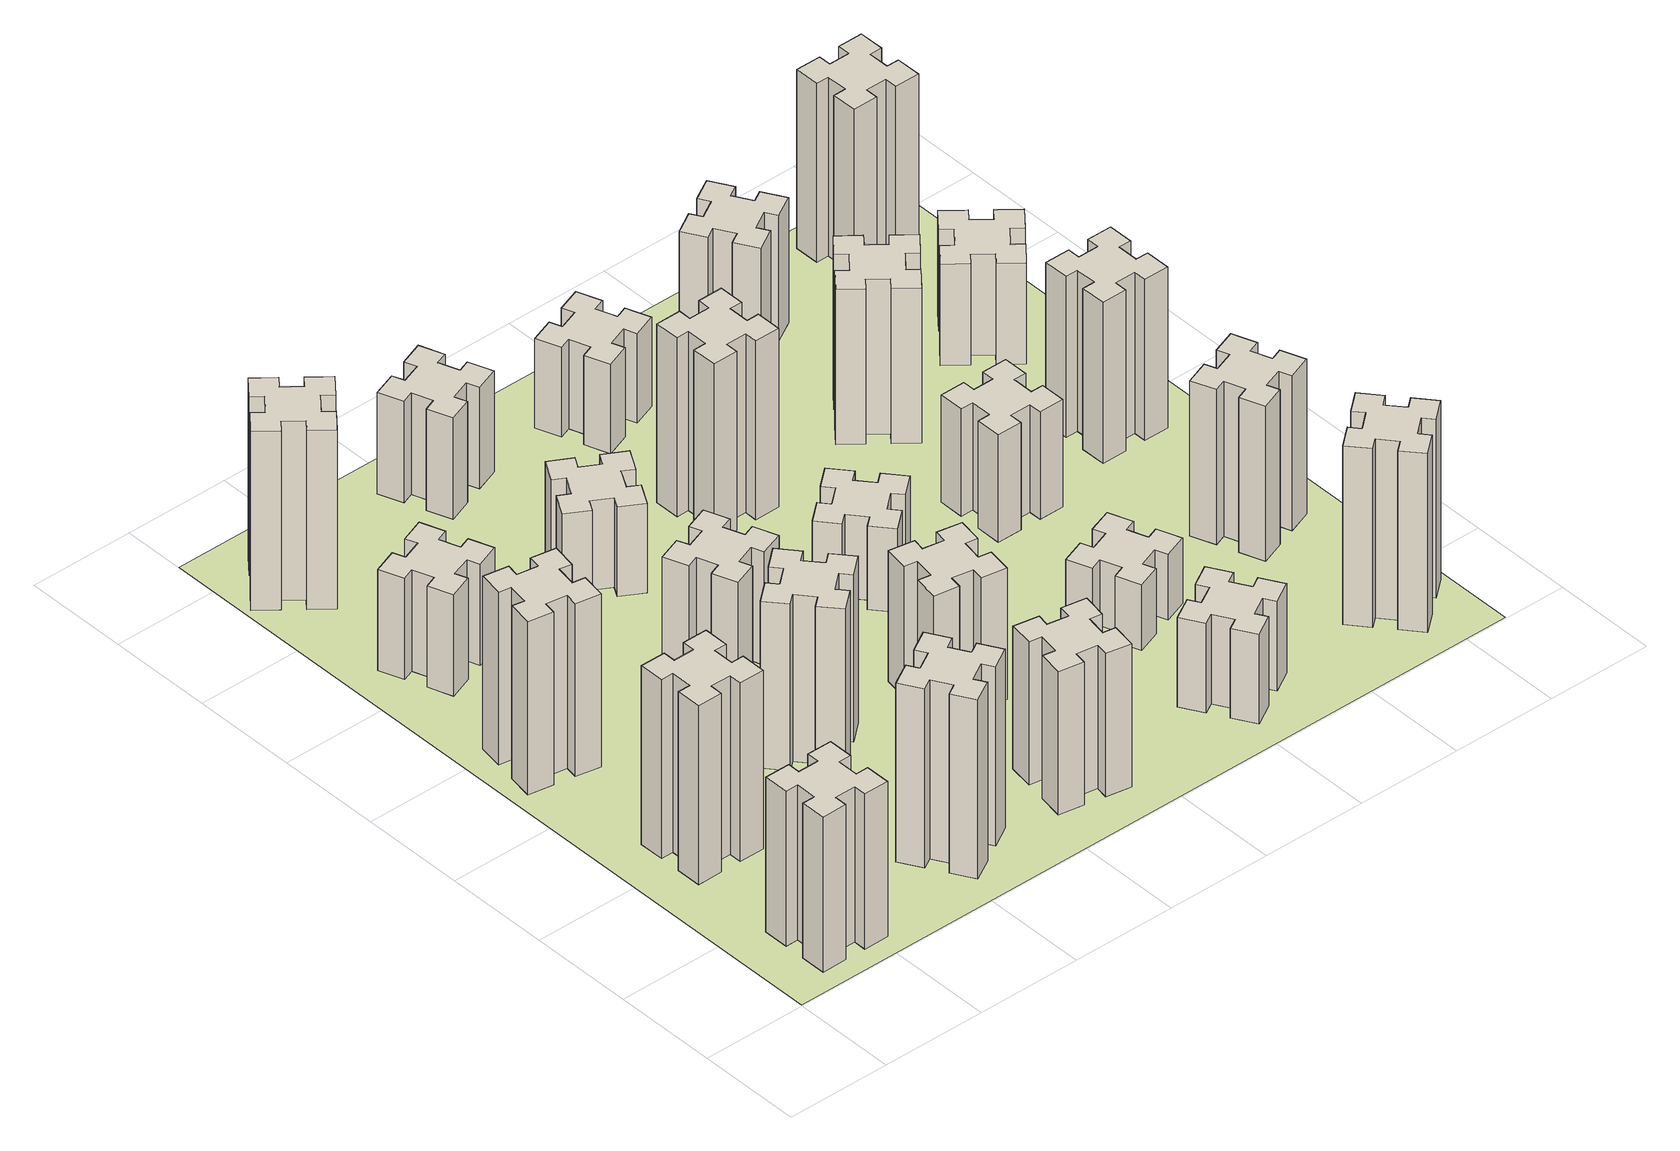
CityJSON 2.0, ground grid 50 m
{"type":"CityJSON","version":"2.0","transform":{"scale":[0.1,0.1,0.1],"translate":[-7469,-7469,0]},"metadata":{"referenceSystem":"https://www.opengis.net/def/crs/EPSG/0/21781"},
"CityObjects":{
"building1":{"type":"Building","attributes":{"class":"1000","function":"1000","usage":"1000","yearOfConstruction":2016,"roofType":"1000","measuredHeight":78,"storeysAboveGround":30,"storeysBelowGround":0},"geometry":[{"type":"Solid","lod":"1","boundaries":[[[[0,1,2,3,4,5,6,7,8,9,10,11,12,13,14,15,16,17,18,19]],[[17,16,20,21]],[[16,15,22,20]],[[15,14,23,22]],[[14,13,24,23]],[[13,12,25,24]],[[12,11,26,25]],[[11,10,27,26]],[[10,9,28,27]],[[9,8,29,28]],[[8,7,30,29]],[[7,6,31,30]],[[6,5,32,31]],[[5,4,33,32]],[[4,3,34,33]],[[3,2,35,34]],[[2,1,36,35]],[[1,0,37,36]],[[0,19,38,37]],[[19,18,39,38]],[[18,17,21,39]],[[24,25,26,27,28,29,30,31,32,33,34,35,36,37,38,39,21,20,22,23]]]]}]},
"building2":{"type":"Building","attributes":{"class":"1000","function":"1000","usage":"1000","yearOfConstruction":2016,"roofType":"1000","measuredHeight":90,"storeysAboveGround":30,"storeysBelowGround":0},"geometry":[{"type":"Solid","lod":"1","boundaries":[[[[40,41,42,43,44,45,46,47,48,49,50,51,52,53,54,55,56,57,58,59]],[[57,56,60,61]],[[56,55,62,60]],[[55,54,63,62]],[[54,53,64,63]],[[53,52,65,64]],[[52,51,66,65]],[[51,50,67,66]],[[50,49,68,67]],[[49,48,69,68]],[[48,47,70,69]],[[47,46,71,70]],[[46,45,72,71]],[[45,44,73,72]],[[44,43,74,73]],[[43,42,75,74]],[[42,41,76,75]],[[41,40,77,76]],[[40,59,78,77]],[[59,58,79,78]],[[58,57,61,79]],[[64,65,66,67,68,69,70,71,72,73,74,75,76,77,78,79,61,60,62,63]]]]}]},
"building3":{"type":"Building","attributes":{"class":"1000","function":"1000","usage":"1000","yearOfConstruction":2016,"roofType":"1000","measuredHeight":87,"storeysAboveGround":30,"storeysBelowGround":0},"geometry":[{"type":"Solid","lod":"1","boundaries":[[[[80,81,82,83,84,85,86,87,88,89,90,91,92,93,94,95,96,97,98,99]],[[97,96,100,101]],[[96,95,102,100]],[[95,94,103,102]],[[94,93,104,103]],[[93,92,105,104]],[[92,91,106,105]],[[91,90,107,106]],[[90,89,108,107]],[[89,88,109,108]],[[88,87,110,109]],[[87,86,111,110]],[[86,85,112,111]],[[85,84,113,112]],[[84,83,114,113]],[[83,82,115,114]],[[82,81,116,115]],[[81,80,117,116]],[[80,99,118,117]],[[99,98,119,118]],[[98,97,101,119]],[[104,105,106,107,108,109,110,111,112,113,114,115,116,117,118,119,101,100,102,103]]]]}]},
"building4":{"type":"Building","attributes":{"class":"1000","function":"1000","usage":"1000","yearOfConstruction":2016,"roofType":"1000","measuredHeight":51,"storeysAboveGround":30,"storeysBelowGround":0},"geometry":[{"type":"Solid","lod":"1","boundaries":[[[[120,121,122,123,124,125,126,127,128,129,130,131,132,133,134,135,136,137,138,139]],[[137,136,140,141]],[[136,135,142,140]],[[135,134,143,142]],[[134,133,144,143]],[[133,132,145,144]],[[132,131,146,145]],[[131,130,147,146]],[[130,129,148,147]],[[129,128,149,148]],[[128,127,150,149]],[[127,126,151,150]],[[126,125,152,151]],[[125,124,153,152]],[[124,123,154,153]],[[123,122,155,154]],[[122,121,156,155]],[[121,120,157,156]],[[120,139,158,157]],[[139,138,159,158]],[[138,137,141,159]],[[144,145,146,147,148,149,150,151,152,153,154,155,156,157,158,159,141,140,142,143]]]]}]},
"building5":{"type":"Building","attributes":{"class":"1000","function":"1000","usage":"1000","yearOfConstruction":2016,"roofType":"1000","measuredHeight":90,"storeysAboveGround":30,"storeysBelowGround":0},"geometry":[{"type":"Solid","lod":"1","boundaries":[[[[160,161,162,163,164,165,166,167,168,169,170,171,172,173,174,175,176,177,178,179]],[[177,176,180,181]],[[176,175,182,180]],[[175,174,183,182]],[[174,173,184,183]],[[173,172,185,184]],[[172,171,186,185]],[[171,170,187,186]],[[170,169,188,187]],[[169,168,189,188]],[[168,167,190,189]],[[167,166,191,190]],[[166,165,192,191]],[[165,164,193,192]],[[164,163,194,193]],[[163,162,195,194]],[[162,161,196,195]],[[161,160,197,196]],[[160,179,198,197]],[[179,178,199,198]],[[178,177,181,199]],[[184,185,186,187,188,189,190,191,192,193,194,195,196,197,198,199,181,180,182,183]]]]}]},
"building6":{"type":"Building","attributes":{"class":"1000","function":"1000","usage":"1000","yearOfConstruction":2016,"roofType":"1000","measuredHeight":90,"storeysAboveGround":30,"storeysBelowGround":0},"geometry":[{"type":"Solid","lod":"1","boundaries":[[[[200,201,202,203,204,205,206,207,208,209,210,211,212,213,214,215,216,217,218,219]],[[217,216,220,221]],[[216,215,222,220]],[[215,214,223,222]],[[214,213,224,223]],[[213,212,225,224]],[[212,211,226,225]],[[211,210,227,226]],[[210,209,228,227]],[[209,208,229,228]],[[208,207,230,229]],[[207,206,231,230]],[[206,205,232,231]],[[205,204,233,232]],[[204,203,234,233]],[[203,202,235,234]],[[202,201,236,235]],[[201,200,237,236]],[[200,219,238,237]],[[219,218,239,238]],[[218,217,221,239]],[[224,225,226,227,228,229,230,231,232,233,234,235,236,237,238,239,221,220,222,223]]]]}]},
"building7":{"type":"Building","attributes":{"class":"1000","function":"1000","usage":"1000","yearOfConstruction":2016,"roofType":"1000","measuredHeight":84,"storeysAboveGround":30,"storeysBelowGround":0},"geometry":[{"type":"Solid","lod":"1","boundaries":[[[[240,241,242,243,244,245,246,247,248,249,250,251,252,253,254,255,256,257,258,259]],[[257,256,260,261]],[[256,255,262,260]],[[255,254,263,262]],[[254,253,264,263]],[[253,252,265,264]],[[252,251,266,265]],[[251,250,267,266]],[[250,249,268,267]],[[249,248,269,268]],[[248,247,270,269]],[[247,246,271,270]],[[246,245,272,271]],[[245,244,273,272]],[[244,243,274,273]],[[243,242,275,274]],[[242,241,276,275]],[[241,240,277,276]],[[240,259,278,277]],[[259,258,279,278]],[[258,257,261,279]],[[264,265,266,267,268,269,270,271,272,273,274,275,276,277,278,279,261,260,262,263]]]]}]},
"building8":{"type":"Building","attributes":{"class":"1000","function":"1000","usage":"1000","yearOfConstruction":2016,"roofType":"1000","measuredHeight":57,"storeysAboveGround":30,"storeysBelowGround":0},"geometry":[{"type":"Solid","lod":"1","boundaries":[[[[280,281,282,283,284,285,286,287,288,289,290,291,292,293,294,295,296,297,298,299]],[[297,296,300,301]],[[296,295,302,300]],[[295,294,303,302]],[[294,293,304,303]],[[293,292,305,304]],[[292,291,306,305]],[[291,290,307,306]],[[290,289,308,307]],[[289,288,309,308]],[[288,287,310,309]],[[287,286,311,310]],[[286,285,312,311]],[[285,284,313,312]],[[284,283,314,313]],[[283,282,315,314]],[[282,281,316,315]],[[281,280,317,316]],[[280,299,318,317]],[[299,298,319,318]],[[298,297,301,319]],[[304,305,306,307,308,309,310,311,312,313,314,315,316,317,318,319,301,300,302,303]]]]}]},
"building9":{"type":"Building","attributes":{"class":"1000","function":"1000","usage":"1000","yearOfConstruction":2016,"roofType":"1000","measuredHeight":72,"storeysAboveGround":30,"storeysBelowGround":0},"geometry":[{"type":"Solid","lod":"1","boundaries":[[[[320,321,322,323,324,325,326,327,328,329,330,331,332,333,334,335,336,337,338,339]],[[337,336,340,341]],[[336,335,342,340]],[[335,334,343,342]],[[334,333,344,343]],[[333,332,345,344]],[[332,331,346,345]],[[331,330,347,346]],[[330,329,348,347]],[[329,328,349,348]],[[328,327,350,349]],[[327,326,351,350]],[[326,325,352,351]],[[325,324,353,352]],[[324,323,354,353]],[[323,322,355,354]],[[322,321,356,355]],[[321,320,357,356]],[[320,339,358,357]],[[339,338,359,358]],[[338,337,341,359]],[[344,345,346,347,348,349,350,351,352,353,354,355,356,357,358,359,341,340,342,343]]]]}]},
"building10":{"type":"Building","attributes":{"class":"1000","function":"1000","usage":"1000","yearOfConstruction":2016,"roofType":"1000","measuredHeight":45,"storeysAboveGround":30,"storeysBelowGround":0},"geometry":[{"type":"Solid","lod":"1","boundaries":[[[[360,361,362,363,364,365,366,367,368,369,370,371,372,373,374,375,376,377,378,379]],[[377,376,380,381]],[[376,375,382,380]],[[375,374,383,382]],[[374,373,384,383]],[[373,372,385,384]],[[372,371,386,385]],[[371,370,387,386]],[[370,369,388,387]],[[369,368,389,388]],[[368,367,390,389]],[[367,366,391,390]],[[366,365,392,391]],[[365,364,393,392]],[[364,363,394,393]],[[363,362,395,394]],[[362,361,396,395]],[[361,360,397,396]],[[360,379,398,397]],[[379,378,399,398]],[[378,377,381,399]],[[384,385,386,387,388,389,390,391,392,393,394,395,396,397,398,399,381,380,382,383]]]]}]},
"building11":{"type":"Building","attributes":{"class":"1000","function":"1000","usage":"1000","yearOfConstruction":2016,"roofType":"1000","measuredHeight":66,"storeysAboveGround":30,"storeysBelowGround":0},"geometry":[{"type":"Solid","lod":"1","boundaries":[[[[400,401,402,403,404,405,406,407,408,409,410,411,412,413,414,415,416,417,418,419]],[[417,416,420,421]],[[416,415,422,420]],[[415,414,423,422]],[[414,413,424,423]],[[413,412,425,424]],[[412,411,426,425]],[[411,410,427,426]],[[410,409,428,427]],[[409,408,429,428]],[[408,407,430,429]],[[407,406,431,430]],[[406,405,432,431]],[[405,404,433,432]],[[404,403,434,433]],[[403,402,435,434]],[[402,401,436,435]],[[401,400,437,436]],[[400,419,438,437]],[[419,418,439,438]],[[418,417,421,439]],[[424,425,426,427,428,429,430,431,432,433,434,435,436,437,438,439,421,420,422,423]]]]}]},
"building12":{"type":"Building","attributes":{"class":"1000","function":"1000","usage":"1000","yearOfConstruction":2016,"roofType":"1000","measuredHeight":51,"storeysAboveGround":30,"storeysBelowGround":0},"geometry":[{"type":"Solid","lod":"1","boundaries":[[[[440,441,442,443,444,445,446,447,448,449,450,451,452,453,454,455,456,457,458,459]],[[457,456,460,461]],[[456,455,462,460]],[[455,454,463,462]],[[454,453,464,463]],[[453,452,465,464]],[[452,451,466,465]],[[451,450,467,466]],[[450,449,468,467]],[[449,448,469,468]],[[448,447,470,469]],[[447,446,471,470]],[[446,445,472,471]],[[445,444,473,472]],[[444,443,474,473]],[[443,442,475,474]],[[442,441,476,475]],[[441,440,477,476]],[[440,459,478,477]],[[459,458,479,478]],[[458,457,461,479]],[[464,465,466,467,468,469,470,471,472,473,474,475,476,477,478,479,461,460,462,463]]]]}]},
"building13":{"type":"Building","attributes":{"class":"1000","function":"1000","usage":"1000","yearOfConstruction":2016,"roofType":"1000","measuredHeight":42,"storeysAboveGround":30,"storeysBelowGround":0},"geometry":[{"type":"Solid","lod":"1","boundaries":[[[[480,481,482,483,484,485,486,487,488,489,490,491,492,493,494,495,496,497,498,499]],[[497,496,500,501]],[[496,495,502,500]],[[495,494,503,502]],[[494,493,504,503]],[[493,492,505,504]],[[492,491,506,505]],[[491,490,507,506]],[[490,489,508,507]],[[489,488,509,508]],[[488,487,510,509]],[[487,486,511,510]],[[486,485,512,511]],[[485,484,513,512]],[[484,483,514,513]],[[483,482,515,514]],[[482,481,516,515]],[[481,480,517,516]],[[480,499,518,517]],[[499,498,519,518]],[[498,497,501,519]],[[504,505,506,507,508,509,510,511,512,513,514,515,516,517,518,519,501,500,502,503]]]]}]},
"building14":{"type":"Building","attributes":{"class":"1000","function":"1000","usage":"1000","yearOfConstruction":2016,"roofType":"1000","measuredHeight":90,"storeysAboveGround":30,"storeysBelowGround":0},"geometry":[{"type":"Solid","lod":"1","boundaries":[[[[520,521,522,523,524,525,526,527,528,529,530,531,532,533,534,535,536,537,538,539]],[[537,536,540,541]],[[536,535,542,540]],[[535,534,543,542]],[[534,533,544,543]],[[533,532,545,544]],[[532,531,546,545]],[[531,530,547,546]],[[530,529,548,547]],[[529,528,549,548]],[[528,527,550,549]],[[527,526,551,550]],[[526,525,552,551]],[[525,524,553,552]],[[524,523,554,553]],[[523,522,555,554]],[[522,521,556,555]],[[521,520,557,556]],[[520,539,558,557]],[[539,538,559,558]],[[538,537,541,559]],[[544,545,546,547,548,549,550,551,552,553,554,555,556,557,558,559,541,540,542,543]]]]}]},
"building15":{"type":"Building","attributes":{"class":"1000","function":"1000","usage":"1000","yearOfConstruction":2016,"roofType":"1000","measuredHeight":45,"storeysAboveGround":30,"storeysBelowGround":0},"geometry":[{"type":"Solid","lod":"1","boundaries":[[[[560,561,562,563,564,565,566,567,568,569,570,571,572,573,574,575,576,577,578,579]],[[577,576,580,581]],[[576,575,582,580]],[[575,574,583,582]],[[574,573,584,583]],[[573,572,585,584]],[[572,571,586,585]],[[571,570,587,586]],[[570,569,588,587]],[[569,568,589,588]],[[568,567,590,589]],[[567,566,591,590]],[[566,565,592,591]],[[565,564,593,592]],[[564,563,594,593]],[[563,562,595,594]],[[562,561,596,595]],[[561,560,597,596]],[[560,579,598,597]],[[579,578,599,598]],[[578,577,581,599]],[[584,585,586,587,588,589,590,591,592,593,594,595,596,597,598,599,581,580,582,583]]]]}]},
"building16":{"type":"Building","attributes":{"class":"1000","function":"1000","usage":"1000","yearOfConstruction":2016,"roofType":"1000","measuredHeight":45,"storeysAboveGround":30,"storeysBelowGround":0},"geometry":[{"type":"Solid","lod":"1","boundaries":[[[[600,601,602,603,604,605,606,607,608,609,610,611,612,613,614,615,616,617,618,619]],[[617,616,620,621]],[[616,615,622,620]],[[615,614,623,622]],[[614,613,624,623]],[[613,612,625,624]],[[612,611,626,625]],[[611,610,627,626]],[[610,609,628,627]],[[609,608,629,628]],[[608,607,630,629]],[[607,606,631,630]],[[606,605,632,631]],[[605,604,633,632]],[[604,603,634,633]],[[603,602,635,634]],[[602,601,636,635]],[[601,600,637,636]],[[600,619,638,637]],[[619,618,639,638]],[[618,617,621,639]],[[624,625,626,627,628,629,630,631,632,633,634,635,636,637,638,639,621,620,622,623]]]]}]},
"building17":{"type":"Building","attributes":{"class":"1000","function":"1000","usage":"1000","yearOfConstruction":2016,"roofType":"1000","measuredHeight":33,"storeysAboveGround":30,"storeysBelowGround":0},"geometry":[{"type":"Solid","lod":"1","boundaries":[[[[640,641,642,643,644,645,646,647,648,649,650,651,652,653,654,655,656,657,658,659]],[[657,656,660,661]],[[656,655,662,660]],[[655,654,663,662]],[[654,653,664,663]],[[653,652,665,664]],[[652,651,666,665]],[[651,650,667,666]],[[650,649,668,667]],[[649,648,669,668]],[[648,647,670,669]],[[647,646,671,670]],[[646,645,672,671]],[[645,644,673,672]],[[644,643,674,673]],[[643,642,675,674]],[[642,641,676,675]],[[641,640,677,676]],[[640,659,678,677]],[[659,658,679,678]],[[658,657,661,679]],[[664,665,666,667,668,669,670,671,672,673,674,675,676,677,678,679,661,660,662,663]]]]}]},
"building18":{"type":"Building","attributes":{"class":"1000","function":"1000","usage":"1000","yearOfConstruction":2016,"roofType":"1000","measuredHeight":54,"storeysAboveGround":30,"storeysBelowGround":0},"geometry":[{"type":"Solid","lod":"1","boundaries":[[[[680,681,682,683,684,685,686,687,688,689,690,691,692,693,694,695,696,697,698,699]],[[697,696,700,701]],[[696,695,702,700]],[[695,694,703,702]],[[694,693,704,703]],[[693,692,705,704]],[[692,691,706,705]],[[691,690,707,706]],[[690,689,708,707]],[[689,688,709,708]],[[688,687,710,709]],[[687,686,711,710]],[[686,685,712,711]],[[685,684,713,712]],[[684,683,714,713]],[[683,682,715,714]],[[682,681,716,715]],[[681,680,717,716]],[[680,699,718,717]],[[699,698,719,718]],[[698,697,701,719]],[[704,705,706,707,708,709,710,711,712,713,714,715,716,717,718,719,701,700,702,703]]]]}]},
"building19":{"type":"Building","attributes":{"class":"1000","function":"1000","usage":"1000","yearOfConstruction":2016,"roofType":"1000","measuredHeight":78,"storeysAboveGround":30,"storeysBelowGround":0},"geometry":[{"type":"Solid","lod":"1","boundaries":[[[[720,721,722,723,724,725,726,727,728,729,730,731,732,733,734,735,736,737,738,739]],[[737,736,740,741]],[[736,735,742,740]],[[735,734,743,742]],[[734,733,744,743]],[[733,732,745,744]],[[732,731,746,745]],[[731,730,747,746]],[[730,729,748,747]],[[729,728,749,748]],[[728,727,750,749]],[[727,726,751,750]],[[726,725,752,751]],[[725,724,753,752]],[[724,723,754,753]],[[723,722,755,754]],[[722,721,756,755]],[[721,720,757,756]],[[720,739,758,757]],[[739,738,759,758]],[[738,737,741,759]],[[744,745,746,747,748,749,750,751,752,753,754,755,756,757,758,759,741,740,742,743]]]]}]},
"building20":{"type":"Building","attributes":{"class":"1000","function":"1000","usage":"1000","yearOfConstruction":2016,"roofType":"1000","measuredHeight":90,"storeysAboveGround":30,"storeysBelowGround":0},"geometry":[{"type":"Solid","lod":"1","boundaries":[[[[760,761,762,763,764,765,766,767,768,769,770,771,772,773,774,775,776,777,778,779]],[[777,776,780,781]],[[776,775,782,780]],[[775,774,783,782]],[[774,773,784,783]],[[773,772,785,784]],[[772,771,786,785]],[[771,770,787,786]],[[770,769,788,787]],[[769,768,789,788]],[[768,767,790,789]],[[767,766,791,790]],[[766,765,792,791]],[[765,764,793,792]],[[764,763,794,793]],[[763,762,795,794]],[[762,761,796,795]],[[761,760,797,796]],[[760,779,798,797]],[[779,778,799,798]],[[778,777,781,799]],[[784,785,786,787,788,789,790,791,792,793,794,795,796,797,798,799,781,780,782,783]]]]}]},
"building21":{"type":"Building","attributes":{"class":"1000","function":"1000","usage":"1000","yearOfConstruction":2016,"roofType":"1000","measuredHeight":63,"storeysAboveGround":30,"storeysBelowGround":0},"geometry":[{"type":"Solid","lod":"1","boundaries":[[[[800,801,802,803,804,805,806,807,808,809,810,811,812,813,814,815,816,817,818,819]],[[817,816,820,821]],[[816,815,822,820]],[[815,814,823,822]],[[814,813,824,823]],[[813,812,825,824]],[[812,811,826,825]],[[811,810,827,826]],[[810,809,828,827]],[[809,808,829,828]],[[808,807,830,829]],[[807,806,831,830]],[[806,805,832,831]],[[805,804,833,832]],[[804,803,834,833]],[[803,802,835,834]],[[802,801,836,835]],[[801,800,837,836]],[[800,819,838,837]],[[819,818,839,838]],[[818,817,821,839]],[[824,825,826,827,828,829,830,831,832,833,834,835,836,837,838,839,821,820,822,823]]]]}]},
"building22":{"type":"Building","attributes":{"class":"1000","function":"1000","usage":"1000","yearOfConstruction":2016,"roofType":"1000","measuredHeight":78,"storeysAboveGround":30,"storeysBelowGround":0},"geometry":[{"type":"Solid","lod":"1","boundaries":[[[[840,841,842,843,844,845,846,847,848,849,850,851,852,853,854,855,856,857,858,859]],[[857,856,860,861]],[[856,855,862,860]],[[855,854,863,862]],[[854,853,864,863]],[[853,852,865,864]],[[852,851,866,865]],[[851,850,867,866]],[[850,849,868,867]],[[849,848,869,868]],[[848,847,870,869]],[[847,846,871,870]],[[846,845,872,871]],[[845,844,873,872]],[[844,843,874,873]],[[843,842,875,874]],[[842,841,876,875]],[[841,840,877,876]],[[840,859,878,877]],[[859,858,879,878]],[[858,857,861,879]],[[864,865,866,867,868,869,870,871,872,873,874,875,876,877,878,879,861,860,862,863]]]]}]},
"building23":{"type":"Building","attributes":{"class":"1000","function":"1000","usage":"1000","yearOfConstruction":2016,"roofType":"1000","measuredHeight":81,"storeysAboveGround":30,"storeysBelowGround":0},"geometry":[{"type":"Solid","lod":"1","boundaries":[[[[880,881,882,883,884,885,886,887,888,889,890,891,892,893,894,895,896,897,898,899]],[[897,896,900,901]],[[896,895,902,900]],[[895,894,903,902]],[[894,893,904,903]],[[893,892,905,904]],[[892,891,906,905]],[[891,890,907,906]],[[890,889,908,907]],[[889,888,909,908]],[[888,887,910,909]],[[887,886,911,910]],[[886,885,912,911]],[[885,884,913,912]],[[884,883,914,913]],[[883,882,915,914]],[[882,881,916,915]],[[881,880,917,916]],[[880,899,918,917]],[[899,898,919,918]],[[898,897,901,919]],[[904,905,906,907,908,909,910,911,912,913,914,915,916,917,918,919,901,900,902,903]]]]}]},
"building24":{"type":"Building","attributes":{"class":"1000","function":"1000","usage":"1000","yearOfConstruction":2016,"roofType":"1000","measuredHeight":51,"storeysAboveGround":30,"storeysBelowGround":0},"geometry":[{"type":"Solid","lod":"1","boundaries":[[[[920,921,922,923,924,925,926,927,928,929,930,931,932,933,934,935,936,937,938,939]],[[937,936,940,941]],[[936,935,942,940]],[[935,934,943,942]],[[934,933,944,943]],[[933,932,945,944]],[[932,931,946,945]],[[931,930,947,946]],[[930,929,948,947]],[[929,928,949,948]],[[928,927,950,949]],[[927,926,951,950]],[[926,925,952,951]],[[925,924,953,952]],[[924,923,954,953]],[[923,922,955,954]],[[922,921,956,955]],[[921,920,957,956]],[[920,939,958,957]],[[939,938,959,958]],[[938,937,941,959]],[[944,945,946,947,948,949,950,951,952,953,954,955,956,957,958,959,941,940,942,943]]]]}]},
"building25":{"type":"Building","attributes":{"class":"1000","function":"1000","usage":"1000","yearOfConstruction":2016,"roofType":"1000","measuredHeight":90,"storeysAboveGround":30,"storeysBelowGround":0},"geometry":[{"type":"Solid","lod":"1","boundaries":[[[[960,961,962,963,964,965,966,967,968,969,970,971,972,973,974,975,976,977,978,979]],[[977,976,980,981]],[[976,975,982,980]],[[975,974,983,982]],[[974,973,984,983]],[[973,972,985,984]],[[972,971,986,985]],[[971,970,987,986]],[[970,969,988,987]],[[969,968,989,988]],[[968,967,990,989]],[[967,966,991,990]],[[966,965,992,991]],[[965,964,993,992]],[[964,963,994,993]],[[963,962,995,994]],[[962,961,996,995]],[[961,960,997,996]],[[960,979,998,997]],[[979,978,999,998]],[[978,977,981,999]],[[984,985,986,987,988,989,990,991,992,993,994,995,996,997,998,999,981,980,982,983]]]]}]},
"landuse1":{"type":"LandUse","attributes":{"name":"plot1","function":"1010"},"geometry":[{"type":"MultiSurface","lod":"1","boundaries":[[[1000,1001,1002,1003]]]}]}
},
"vertices":[
[265,325,0],[265,225,0],[205,225,0],[205,105,0],[325,105,0],[325,165,0],[425,165,0],[425,105,0],[545,105,0],[545,225,0],[485,225,0],[485,325,0],[545,325,0],[545,445,0],[425,445,0],[425,385,0],[325,385,0],[325,445,0],[205,445,0],[205,325,0],[325,385,780],[325,445,780],[425,385,780],[425,445,780],[545,445,780],[545,325,780],[485,325,780],[485,225,780],[545,225,780],[545,105,780],[425,105,780],[425,165,780],[325,165,780],[325,105,780],[205,105,780],[205,225,780],[265,225,780],[265,325,780],[205,325,780],[205,445,780],
[265,1065,0],[265,965,0],[205,965,0],[205,845,0],[325,845,0],[325,905,0],[425,905,0],[425,845,0],[545,845,0],[545,965,0],[485,965,0],[485,1065,0],[545,1065,0],[545,1185,0],[425,1185,0],[425,1125,0],[325,1125,0],[325,1185,0],[205,1185,0],[205,1065,0],[325,1125,900],[325,1185,900],[425,1125,900],[425,1185,900],[545,1185,900],[545,1065,900],[485,1065,900],[485,965,900],[545,965,900],[545,845,900],[425,845,900],[425,905,900],[325,905,900],[325,845,900],[205,845,900],[205,965,900],[265,965,900],[265,1065,900],[205,1065,900],[205,1185,900],
[176,1924,0],[158,1825,0],[99,1836,0],[78,1717,0],[197,1697,0],[207,1756,0],[305,1738,0],[295,1679,0],[413,1658,0],[434,1777,0],[375,1787,0],[392,1885,0],[451,1875,0],[472,1993,0],[354,2014,0],[344,1955,0],[245,1972,0],[256,2031,0],[137,2052,0],[117,1934,0],[245,1972,870],[256,2031,870],[344,1955,870],[354,2014,870],[472,1993,870],[451,1875,870],[392,1885,870],[375,1787,870],[434,1777,870],[413,1658,870],[295,1679,870],[305,1738,870],[207,1756,870],[197,1697,870],[78,1717,870],[99,1836,870],[158,1825,870],[176,1924,870],[117,1934,870],[137,2052,870],
[385,2716,0],[291,2682,0],[270,2738,0],[157,2697,0],[199,2584,0],[255,2605,0],[289,2511,0],[233,2490,0],[274,2377,0],[387,2419,0],[366,2475,0],[460,2509,0],[480,2453,0],[593,2494,0],[552,2607,0],[496,2586,0],[462,2680,0],[518,2700,0],[477,2813,0],[364,2772,0],[462,2680,510],[518,2700,510],[496,2586,510],[552,2607,510],[593,2494,510],[480,2453,510],[460,2509,510],[366,2475,510],[387,2419,510],[274,2377,510],[233,2490,510],[289,2511,510],[255,2605,510],[199,2584,510],[157,2697,510],[270,2738,510],[291,2682,510],[385,2716,510],[364,2772,510],[477,2813,510],
[1127,255,0],[1214,305,0],[1244,253,0],[1348,313,0],[1288,417,0],[1236,387,0],[1186,474,0],[1238,504,0],[1178,608,0],[1074,548,0],[1104,496,0],[1017,446,0],[987,498,0],[883,438,0],[943,334,0],[995,364,0],[1045,277,0],[993,247,0],[1053,143,0],[1157,203,0],[1045,277,900],[993,247,900],[995,364,900],[943,334,900],[883,438,900],[987,498,900],[1017,446,900],[1104,496,900],[1074,548,900],[1178,608,900],[1238,504,900],[1186,474,900],[1236,387,900],[1288,417,900],[1348,313,900],[1244,253,900],[1214,305,900],[1127,255,900],[1157,203,900],[1053,143,900],
[384,3387,0],[308,3452,0],[346,3498,0],[254,3575,0],[177,3483,0],[223,3444,0],[159,3368,0],[113,3406,0],[36,3314,0],[128,3237,0],[166,3283,0],[243,3219,0],[204,3173,0],[296,3096,0],[373,3188,0],[327,3226,0],[392,3303,0],[438,3264,0],[515,3356,0],[423,3433,0],[392,3303,900],[438,3264,900],[327,3226,900],[373,3188,900],[296,3096,900],[204,3173,900],[243,3219,900],[166,3283,900],[128,3237,900],[36,3314,900],[113,3406,900],[159,3368,900],[223,3444,900],[177,3483,900],[254,3575,900],[346,3498,900],[308,3452,900],[384,3387,900],[423,3433,900],[515,3356,900],
[1083,1332,0],[1006,1267,0],[968,1313,0],[876,1236,0],[953,1144,0],[999,1183,0],[1063,1106,0],[1017,1068,0],[1094,976,0],[1186,1053,0],[1148,1099,0],[1224,1163,0],[1263,1117,0],[1355,1194,0],[1278,1286,0],[1232,1248,0],[1167,1324,0],[1213,1363,0],[1136,1455,0],[1044,1378,0],[1167,1324,840],[1213,1363,840],[1232,1248,840],[1278,1286,840],[1355,1194,840],[1263,1117,840],[1224,1163,840],[1148,1099,840],[1186,1053,840],[1094,976,840],[1017,1068,840],[1063,1106,840],[999,1183,840],[953,1144,840],[876,1236,840],[968,1313,840],[1006,1267,840],[1083,1332,840],[1044,1378,840],[1136,1455,840],
[1336,1846,0],[1302,1940,0],[1358,1960,0],[1317,2073,0],[1204,2032,0],[1225,1976,0],[1131,1942,0],[1110,1998,0],[997,1957,0],[1039,1844,0],[1095,1865,0],[1129,1771,0],[1073,1750,0],[1114,1637,0],[1227,1679,0],[1206,1735,0],[1300,1769,0],[1320,1713,0],[1433,1754,0],[1392,1867,0],[1300,1769,570],[1320,1713,570],[1206,1735,570],[1227,1679,570],[1114,1637,570],[1073,1750,570],[1129,1771,570],[1095,1865,570],[1039,1844,570],[997,1957,570],[1110,1998,570],[1131,1942,570],[1225,1976,570],[1204,2032,570],[1317,2073,570],[1358,1960,570],[1302,1940,570],[1336,1846,570],[1392,1867,570],[1433,1754,570],
[1855,307,0],[1872,405,0],[1931,395,0],[1952,513,0],[1834,534,0],[1824,475,0],[1725,492,0],[1736,551,0],[1617,572,0],[1597,454,0],[1656,444,0],[1638,345,0],[1579,356,0],[1558,237,0],[1677,217,0],[1687,276,0],[1785,258,0],[1775,199,0],[1893,178,0],[1914,297,0],[1785,258,720],[1775,199,720],[1687,276,720],[1677,217,720],[1558,237,720],[1579,356,720],[1638,345,720],[1656,444,720],[1597,454,720],[1617,572,720],[1736,551,720],[1725,492,720],[1824,475,720],[1834,534,720],[1952,513,720],[1931,395,720],[1872,405,720],[1855,307,720],[1914,297,720],[1893,178,720],
[1117,2525,0],[1204,2475,0],[1174,2423,0],[1278,2363,0],[1338,2467,0],[1286,2497,0],[1336,2584,0],[1388,2554,0],[1448,2658,0],[1344,2718,0],[1314,2666,0],[1227,2716,0],[1257,2768,0],[1153,2828,0],[1093,2724,0],[1145,2694,0],[1095,2607,0],[1043,2637,0],[983,2533,0],[1087,2473,0],[1095,2607,450],[1043,2637,450],[1145,2694,450],[1093,2724,450],[1153,2828,450],[1257,2768,450],[1227,2716,450],[1314,2666,450],[1344,2718,450],[1448,2658,450],[1388,2554,450],[1336,2584,450],[1286,2497,450],[1338,2467,450],[1278,2363,450],[1174,2423,450],[1204,2475,450],[1117,2525,450],[1087,2473,450],[983,2533,450],
[1824,1215,0],[1725,1232,0],[1736,1291,0],[1617,1312,0],[1597,1194,0],[1656,1184,0],[1638,1085,0],[1579,1096,0],[1558,977,0],[1677,957,0],[1687,1016,0],[1785,998,0],[1775,939,0],[1893,918,0],[1914,1037,0],[1855,1047,0],[1872,1145,0],[1931,1135,0],[1952,1253,0],[1834,1274,0],[1872,1145,660],[1931,1135,660],[1855,1047,660],[1914,1037,660],[1893,918,660],[1775,939,660],[1785,998,660],[1687,1016,660],[1677,957,660],[1558,977,660],[1579,1096,660],[1638,1085,660],[1656,1184,660],[1597,1194,660],[1617,1312,660],[1736,1291,660],[1725,1232,660],[1824,1215,660],[1834,1274,660],[1952,1253,660],
[1125,3556,0],[1031,3522,0],[1010,3578,0],[897,3537,0],[939,3424,0],[995,3445,0],[1029,3351,0],[973,3330,0],[1014,3217,0],[1127,3259,0],[1106,3315,0],[1200,3349,0],[1220,3293,0],[1333,3334,0],[1292,3447,0],[1236,3426,0],[1202,3520,0],[1258,3540,0],[1217,3653,0],[1104,3612,0],[1202,3520,510],[1258,3540,510],[1236,3426,510],[1292,3447,510],[1333,3334,510],[1220,3293,510],[1200,3349,510],[1106,3315,510],[1127,3259,510],[1014,3217,510],[973,3330,510],[1029,3351,510],[995,3445,510],[939,3424,510],[897,3537,510],[1010,3578,510],[1031,3522,510],[1125,3556,510],[1104,3612,510],[1217,3653,510],
[1839,1823,0],[1903,1746,0],[1857,1708,0],[1934,1616,0],[2026,1693,0],[1988,1739,0],[2064,1803,0],[2103,1757,0],[2195,1834,0],[2118,1926,0],[2072,1888,0],[2007,1964,0],[2053,2003,0],[1976,2095,0],[1884,2018,0],[1923,1972,0],[1846,1907,0],[1808,1953,0],[1716,1876,0],[1793,1784,0],[1846,1907,420],[1808,1953,420],[1923,1972,420],[1884,2018,420],[1976,2095,420],[2053,2003,420],[2007,1964,420],[2072,1888,420],[2118,1926,420],[2195,1834,420],[2103,1757,420],[2064,1803,420],[1988,1739,420],[2026,1693,420],[1934,1616,420],[1857,1708,420],[1903,1746,420],[1839,1823,420],[1793,1784,420],[1716,1876,420],
[1905,2705,0],[1805,2705,0],[1805,2765,0],[1685,2765,0],[1685,2645,0],[1745,2645,0],[1745,2545,0],[1685,2545,0],[1685,2425,0],[1805,2425,0],[1805,2485,0],[1905,2485,0],[1905,2425,0],[2025,2425,0],[2025,2545,0],[1965,2545,0],[1965,2645,0],[2025,2645,0],[2025,2765,0],[1905,2765,0],[1965,2645,900],[2025,2645,900],[1965,2545,900],[2025,2545,900],[2025,2425,900],[1905,2425,900],[1905,2485,900],[1805,2485,900],[1805,2425,900],[1685,2425,900],[1685,2545,900],[1745,2545,900],[1745,2645,900],[1685,2645,900],[1685,2765,900],[1805,2765,900],[1805,2705,900],[1905,2705,900],[1905,2765,900],[2025,2765,900],
[2475,364,0],[2525,277,0],[2473,247,0],[2533,143,0],[2637,203,0],[2607,255,0],[2694,305,0],[2724,253,0],[2828,313,0],[2768,417,0],[2716,387,0],[2666,474,0],[2718,504,0],[2658,608,0],[2554,548,0],[2584,496,0],[2497,446,0],[2467,498,0],[2363,438,0],[2423,334,0],[2497,446,450],[2467,498,450],[2584,496,450],[2554,548,450],[2658,608,450],[2718,504,450],[2666,474,450],[2716,387,450],[2768,417,450],[2828,313,450],[2724,253,450],[2694,305,450],[2607,255,450],[2637,203,450],[2533,143,450],[2473,247,450],[2525,277,450],[2475,364,450],[2423,334,450],[2363,438,450],
[1865,3456,0],[1771,3422,0],[1750,3478,0],[1637,3437,0],[1679,3324,0],[1735,3345,0],[1769,3251,0],[1713,3230,0],[1754,3117,0],[1867,3159,0],[1846,3215,0],[1940,3249,0],[1960,3193,0],[2073,3234,0],[2032,3347,0],[1976,3326,0],[1942,3420,0],[1998,3440,0],[1957,3553,0],[1844,3512,0],[1942,3420,450],[1998,3440,450],[1976,3326,450],[2032,3347,450],[2073,3234,450],[1960,3193,450],[1940,3249,450],[1846,3215,450],[1867,3159,450],[1754,3117,450],[1713,3230,450],[1769,3251,450],[1735,3345,450],[1679,3324,450],[1637,3437,450],[1750,3478,450],[1771,3422,450],[1865,3456,450],[1844,3512,450],[1957,3553,450],
[2716,1006,0],[2682,1100,0],[2738,1120,0],[2697,1233,0],[2584,1192,0],[2605,1136,0],[2511,1102,0],[2490,1158,0],[2377,1117,0],[2419,1004,0],[2475,1025,0],[2509,931,0],[2453,910,0],[2494,797,0],[2607,839,0],[2586,895,0],[2680,929,0],[2700,873,0],[2813,914,0],[2772,1027,0],[2680,929,330],[2700,873,330],[2586,895,330],[2607,839,330],[2494,797,330],[2453,910,330],[2509,931,330],[2475,1025,330],[2419,1004,330],[2377,1117,330],[2490,1158,330],[2511,1102,330],[2605,1136,330],[2584,1192,330],[2697,1233,330],[2738,1120,330],[2682,1100,330],[2716,1006,330],[2772,1027,330],[2813,914,330],
[2805,1805,0],[2805,1905,0],[2865,1905,0],[2865,2025,0],[2745,2025,0],[2745,1965,0],[2645,1965,0],[2645,2025,0],[2525,2025,0],[2525,1905,0],[2585,1905,0],[2585,1805,0],[2525,1805,0],[2525,1685,0],[2645,1685,0],[2645,1745,0],[2745,1745,0],[2745,1685,0],[2865,1685,0],[2865,1805,0],[2745,1745,540],[2745,1685,540],[2645,1745,540],[2645,1685,540],[2525,1685,540],[2525,1805,540],[2585,1805,540],[2585,1905,540],[2525,1905,540],[2525,2025,540],[2645,2025,540],[2645,1965,540],[2745,1965,540],[2745,2025,540],[2865,2025,540],[2865,1905,540],[2805,1905,540],[2805,1805,540],[2865,1805,540],[2865,1685,540],
[2804,2647,0],[2728,2712,0],[2766,2758,0],[2674,2835,0],[2597,2743,0],[2643,2704,0],[2579,2628,0],[2533,2666,0],[2456,2574,0],[2548,2497,0],[2586,2543,0],[2663,2479,0],[2624,2433,0],[2716,2356,0],[2793,2448,0],[2747,2486,0],[2812,2563,0],[2858,2524,0],[2935,2616,0],[2843,2693,0],[2812,2563,780],[2858,2524,780],[2747,2486,780],[2793,2448,780],[2716,2356,780],[2624,2433,780],[2663,2479,780],[2586,2543,780],[2548,2497,780],[2456,2574,780],[2533,2666,780],[2579,2628,780],[2643,2704,780],[2597,2743,780],[2674,2835,780],[2766,2758,780],[2728,2712,780],[2804,2647,780],[2843,2693,780],[2935,2616,780],
[3468,259,0],[3544,323,0],[3583,277,0],[3675,354,0],[3598,446,0],[3552,408,0],[3487,484,0],[3533,523,0],[3456,615,0],[3364,538,0],[3403,492,0],[3326,427,0],[3288,473,0],[3196,396,0],[3273,304,0],[3319,343,0],[3383,266,0],[3337,228,0],[3414,136,0],[3506,213,0],[3383,266,900],[3337,228,900],[3319,343,900],[3273,304,900],[3196,396,900],[3288,473,900],[3326,427,900],[3403,492,900],[3364,538,900],[3456,615,900],[3533,523,900],[3487,484,900],[3552,408,900],[3598,446,900],[3675,354,900],[3583,277,900],[3544,323,900],[3468,259,900],[3506,213,900],[3414,136,900],
[2716,3347,0],[2666,3434,0],[2718,3464,0],[2658,3568,0],[2554,3508,0],[2584,3456,0],[2497,3406,0],[2467,3458,0],[2363,3398,0],[2423,3294,0],[2475,3324,0],[2525,3237,0],[2473,3207,0],[2533,3103,0],[2637,3163,0],[2607,3215,0],[2694,3265,0],[2724,3213,0],[2828,3273,0],[2768,3377,0],[2694,3265,630],[2724,3213,630],[2607,3215,630],[2637,3163,630],[2533,3103,630],[2473,3207,630],[2525,3237,630],[2475,3324,630],[2423,3294,630],[2363,3398,630],[2467,3458,630],[2497,3406,630],[2584,3456,630],[2554,3508,630],[2658,3568,630],[2718,3464,630],[2666,3434,630],[2716,3347,630],[2768,3377,630],[2828,3273,630],
[3215,1125,0],[3249,1031,0],[3193,1010,0],[3234,897,0],[3347,939,0],[3326,995,0],[3420,1029,0],[3440,973,0],[3553,1014,0],[3512,1127,0],[3456,1106,0],[3422,1200,0],[3478,1220,0],[3437,1333,0],[3324,1292,0],[3345,1236,0],[3251,1202,0],[3230,1258,0],[3117,1217,0],[3159,1104,0],[3251,1202,780],[3230,1258,780],[3345,1236,780],[3324,1292,780],[3437,1333,780],[3478,1220,780],[3422,1200,780],[3456,1106,780],[3512,1127,780],[3553,1014,780],[3440,973,780],[3420,1029,780],[3326,995,780],[3347,939,780],[3234,897,780],[3193,1010,780],[3249,1031,780],[3215,1125,780],[3159,1104,780],[3117,1217,780],
[3225,2005,0],[3225,1905,0],[3165,1905,0],[3165,1785,0],[3285,1785,0],[3285,1845,0],[3385,1845,0],[3385,1785,0],[3505,1785,0],[3505,1905,0],[3445,1905,0],[3445,2005,0],[3505,2005,0],[3505,2125,0],[3385,2125,0],[3385,2065,0],[3285,2065,0],[3285,2125,0],[3165,2125,0],[3165,2005,0],[3285,2065,810],[3285,2125,810],[3385,2065,810],[3385,2125,810],[3505,2125,810],[3505,2005,810],[3445,2005,810],[3445,1905,810],[3505,1905,810],[3505,1785,810],[3385,1785,810],[3385,1845,810],[3285,1845,810],[3285,1785,810],[3165,1785,810],[3165,1905,810],[3225,1905,810],[3225,2005,810],[3165,2005,810],[3165,2125,810],
[3444,2747,0],[3368,2812,0],[3406,2858,0],[3314,2935,0],[3237,2843,0],[3283,2804,0],[3219,2728,0],[3173,2766,0],[3096,2674,0],[3188,2597,0],[3226,2643,0],[3303,2579,0],[3264,2533,0],[3356,2456,0],[3433,2548,0],[3387,2586,0],[3452,2663,0],[3498,2624,0],[3575,2716,0],[3483,2793,0],[3452,2663,510],[3498,2624,510],[3387,2586,510],[3433,2548,510],[3356,2456,510],[3264,2533,510],[3303,2579,510],[3226,2643,510],[3188,2597,510],[3096,2674,510],[3173,2766,510],[3219,2728,510],[3283,2804,510],[3237,2843,510],[3314,2935,510],[3406,2858,510],[3368,2812,510],[3444,2747,510],[3483,2793,510],[3575,2716,510],
[3285,3325,0],[3385,3325,0],[3385,3265,0],[3505,3265,0],[3505,3385,0],[3445,3385,0],[3445,3485,0],[3505,3485,0],[3505,3605,0],[3385,3605,0],[3385,3545,0],[3285,3545,0],[3285,3605,0],[3165,3605,0],[3165,3485,0],[3225,3485,0],[3225,3385,0],[3165,3385,0],[3165,3265,0],[3285,3265,0],[3225,3385,900],[3165,3385,900],[3225,3485,900],[3165,3485,900],[3165,3605,900],[3285,3605,900],[3285,3545,900],[3385,3545,900],[3385,3605,900],[3505,3605,900],[3505,3485,900],[3445,3485,900],[3445,3385,900],[3505,3385,900],[3505,3265,900],[3385,3265,900],[3385,3325,900],[3285,3325,900],[3285,3265,900],[3165,3265,900],
[5,3705,0],[3705,3705,0],[3705,5,0],[5,5,0]
]}
